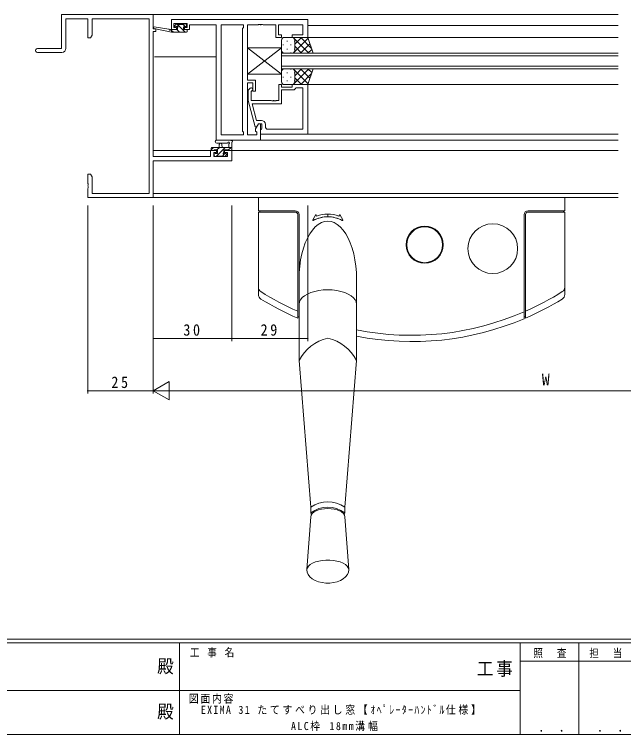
# Model space of a CAD drawing. Units: millimetres on the paper. Extents: x -397 to 397, y -282 to 282.
# Drawn here: x -71.9 to 160.7, y -282.1 to -7 of the extents above; entities that cross this region are included whole.
import ezdxf
from ezdxf.enums import TextEntityAlignment as Align

# ---------------------------------------------------------------- set-up
doc = ezdxf.new("R2010")
doc.units = ezdxf.units.MM
for name, color, linetype, lineweight in [('0-1_YKK_ZWAK', 7, 'Continuous', 18), ('0-3_YKK_11', 7, 'Continuous', 18), ('0-4_YKK_12', 2, 'Continuous', 18), ('0-5_YKK_13', 4, 'Continuous', 18), ('0-6_YKK_D', 6, 'Continuous', 18)]:
    doc.layers.add(name, color=color, linetype=linetype, lineweight=lineweight)
doc.layers.add('0-2_USER1', color=7, linetype='Continuous')
doc.styles.add('ＭＳ ゴシック', font='')
doc.styles.get('ＭＳ ゴシック').set_extended_font_data('MS Gothic')

msp = doc.modelspace()

# ---------------------------------------------------------------- linework, layer by layer
at = {"layer": '0-1_YKK_ZWAK'}
for p, q in [((376.092, -245.7), (-393.908, -245.7)), ((338.292, -247.1), (-393.908, -247.1)), ((-8.908, -247.1), (-8.908, -282.1)), ((121.292, -247.1), (121.292, -282.1)), ((143.692, -247.1), (143.692, -282.1)), ((189.476, -254.099), (121.292, -254.099)), ((-136.308, -265.299), (-7.508, -265.299)), ((-7.508, -265.299), (121.292, -265.299)), ((-393.908, -282.1), (338.292, -282.1))]:
    msp.add_line(p, q, dxfattribs=at)
at = {"layer": '0-3_YKK_11'}
for p, q in [((-53.88, -6.96), (-18.88, -6.96)), ((-53.88, -19.96), (-53.88, -6.96)), ((-18.88, -6.96), (-18.88, -12.46)), ((-52.25, -8.59), (-52.25, -19.96)), ((-43.88, -8.59), (-52.25, -8.59)), ((-43.88, -15.96), (-43.88, -8.59)), ((-42.25, -8.59), (-42.25, -14.868)), ((-20.51, -8.59), (-42.25, -8.59)), ((-20.51, -75.33), (-20.51, -8.59)), ((-11.88, -12.76), (-11.88, -8.96)), ((-11.88, -8.96), (40.12, -8.96)), ((-11.08, -10.46), (-11.08, -11.96)), ((-5.88, -10.46), (-11.08, -10.46)), ((-5.88, -11.96), (-5.88, -10.46)), ((-5.08, -10.89), (-5.08, -11.69)), ((5.12, -10.89), (-5.08, -10.89)), ((5.12, -54.96), (5.12, -10.89)), ((7.05, -53.03), (7.05, -10.89)), ((7.05, -10.89), (15.62, -10.89)), ((7.05, -53.03), (7.05, -10.89)), ((15.62, -10.89), (15.62, -11.96)), ((17.12, -10.89), (17.12, -32.06)), ((21.162, -10.89), (17.12, -10.89)), ((21.345, -10.77), (21.162, -10.89)), ((21.895, -10.77), (21.345, -10.77)), ((22.078, -10.89), (21.895, -10.77)), ((22.162, -10.89), (22.078, -10.89)), ((22.345, -10.77), (22.162, -10.89)), ((22.895, -10.77), (22.345, -10.77)), ((23.078, -10.89), (22.895, -10.77)), ((27.92, -10.89), (23.078, -10.89)), ((27.92, -15.76), (27.92, -10.89)), ((28.92, -10.89), (28.92, -14.76)), ((38.19, -10.89), (28.92, -10.89)), ((38.19, -14.76), (38.19, -10.89)), ((40.12, -8.96), (40.12, -15.76)), ((-18.88, -12.46), (-17.88, -12.46)), ((-18.88, -13.46), (-18.88, -61.23)), ((-17.88, -13.46), (-18.88, -13.46)), ((-17.88, -12.46), (-17.88, -13.46)), ((-9.98, -12.76), (-11.88, -12.76)), ((-11.08, -11.96), (-9.98, -11.96)), ((-9.98, -11.96), (-9.98, -12.76)), ((-6.98, -11.96), (-5.88, -11.96)), ((-6.98, -12.76), (-6.98, -11.96)), ((-5.08, -12.76), (-6.98, -12.76)), ((-5.08, -11.69), (-5.08, -12.76)), ((15.62, -11.96), (15.19, -12.39)), ((15.19, -12.39), (15.19, -51.53)), ((-42.88, -15.96), (-43.88, -15.96)), ((-42.25, -14.868), (-42.88, -15.96)), ((30.12, -15.76), (27.92, -15.76)), ((28.92, -14.76), (30.12, -14.76)), ((30.12, -14.76), (30.12, -15.76)), ((34.12, -14.76), (38.19, -14.76)), ((34.12, -15.76), (34.12, -14.76)), ((40.12, -15.76), (34.12, -15.76)), ((-63.13, -19.96), (-53.88, -19.96)), ((-53.75, -21.46), (-63.13, -21.46)), ((17.12, -32.06), (20.12, -32.06)), ((20.12, -32.06), (20.12, -36.26)), ((17.12, -33.06), (17.12, -53.03)), ((19.12, -33.06), (17.12, -33.06)), ((18.096, -35.135), (17.32, -35.911)), ((19.12, -36.26), (19.12, -33.06)), ((29.12, -33.76), (29.12, -39.86)), ((30.12, -33.76), (29.12, -33.76)), ((30.12, -34.76), (30.12, -33.76)), ((34.12, -34.76), (30.12, -34.76)), ((30.12, -35.76), (34.92, -35.76)), ((30.12, -41.16), (30.12, -35.76)), ((34.12, -33.76), (34.12, -34.76)), ((40.12, -33.76), (34.12, -33.76)), ((34.92, -35.76), (35.42, -35.26)), ((35.42, -35.26), (35.62, -35.06)), ((35.62, -35.06), (38.19, -35.06)), ((38.19, -35.06), (38.19, -50.83)), ((38.19, -35.06), (38.19, -50.83)), ((40.12, -52.76), (40.12, -33.76)), ((17.32, -35.911), (17.32, -39.856)), ((18.52, -36.408), (18.944, -35.984)), ((18.52, -39.86), (18.52, -36.408)), ((20.12, -36.26), (19.12, -36.26)), ((17.32, -39.856), (20.027, -49.96)), ((26.162, -39.86), (18.52, -39.86)), ((18.911, -41.16), (30.12, -41.16)), ((20.599, -47.46), (18.911, -41.16)), ((26.345, -39.98), (26.162, -39.86)), ((26.895, -39.98), (26.345, -39.98)), ((27.078, -39.86), (26.895, -39.98)), ((27.162, -39.86), (27.078, -39.86)), ((27.345, -39.98), (27.162, -39.86)), ((27.895, -39.98), (27.345, -39.98)), ((28.078, -39.86), (27.895, -39.98)), ((29.12, -39.86), (28.078, -39.86)), ((20.19, -50.717), (21.32, -48.76)), ((22.42, -47.46), (20.599, -47.46)), ((20.627, -49.96), (21.32, -48.76)), ((21.32, -48.76), (22.12, -48.76)), ((21.32, -48.76), (22.62, -48.76)), ((22.12, -48.76), (22.12, -54.96)), ((22.62, -48.76), (22.62, -50.56)), ((23.92, -49.83), (23.92, -48.96)), ((15.19, -51.53), (15.62, -51.96)), ((15.62, -51.96), (15.62, -53.03)), ((20.027, -49.96), (20.627, -49.96)), ((20.19, -51.53), (20.19, -50.717)), ((20.62, -51.96), (20.19, -51.53)), ((20.62, -53.03), (20.62, -51.96)), ((22.42, -50.76), (22.12, -51.06)), ((22.12, -51.06), (22.12, -52.76)), ((22.62, -50.56), (22.42, -50.76)), ((38.19, -50.83), (24.92, -50.83)), ((22.12, -54.96), (5.12, -54.96)), ((15.62, -53.03), (7.05, -53.03)), ((17.12, -53.03), (20.62, -53.03)), ((22.12, -52.76), (40.12, -52.76)), ((3.02, -58.96), (5.32, -58.96)), ((3.02, -61.23), (3.02, -58.96)), ((4.22, -59.76), (4.22, -61.23)), ((5.32, -59.76), (4.22, -59.76)), ((5.32, -58.96), (5.32, -59.76)), ((8.32, -58.96), (11.12, -58.96)), ((8.32, -59.76), (8.32, -58.96)), ((9.49, -59.76), (8.32, -59.76)), ((9.49, -61.23), (9.49, -59.76)), ((11.12, -58.96), (11.12, -62.86)), ((-18.88, -61.23), (3.02, -61.23)), ((-18.88, -62.86), (-18.88, -76.96)), ((11.12, -62.86), (-18.88, -62.86)), ((4.22, -61.23), (9.49, -61.23)), ((-43.88, -67.96), (-42.88, -67.96)), ((-43.88, -71.501), (-43.88, -67.96)), ((-42.88, -67.96), (-42.25, -69.051)), ((-43.76, -71.685), (-43.88, -71.501)), ((-42.25, -69.051), (-42.25, -75.33)), ((-43.88, -72.418), (-43.76, -72.235)), ((-43.88, -72.501), (-43.88, -72.418)), ((-43.76, -72.685), (-43.88, -72.501)), ((-43.88, -73.418), (-43.76, -73.235)), ((-43.88, -76.96), (-43.88, -73.418)), ((-43.76, -72.235), (-43.76, -71.685)), ((-43.76, -73.235), (-43.76, -72.685)), ((-18.88, -76.96), (-43.88, -76.96)), ((-42.25, -75.33), (-20.51, -75.33))]:
    msp.add_line(p, q, dxfattribs=at)
for centre, radius, start, end in [((-63.13, -20.71), 0.75, 89.99999, 270.00001), ((-53.75, -19.96), 1.5, 270.00001, 359.99999), ((18.52, -35.56), 0.6, 314.99999, 135.00001), ((22.42, -48.96), 1.5, 0.00001, 89.99999), ((24.92, -49.83), 1, 180.00001, 269.99999)]:
    msp.add_arc(centre, radius, start, end, dxfattribs=at)
at = {"layer": '0-4_YKK_12'}
for p, q in [((-19.18, -6.96), (158.697, -6.96)), ((40.12, -11.16), (158.697, -11.16)), ((39.62, -15.76), (158.697, -15.76)), ((30.12, -27.76), (30.12, -21.76)), ((30.12, -21.76), (158.697, -21.76)), ((-18.38, -23.16), (5.12, -23.16)), ((158.697, -22.76), (30.12, -22.76)), ((30.12, -26.76), (158.697, -26.76)), ((158.697, -27.76), (30.12, -27.76)), ((40.12, -33.76), (158.697, -33.76)), ((21.82, -54.96), (158.697, -54.96)), ((40.12, -52.76), (158.697, -52.76)), ((-18.88, -58.96), (3.52, -58.96)), ((10.82, -58.96), (158.697, -58.96)), ((-19.18, -76.96), (158.697, -76.96)), ((-18.88, -75.33), (158.697, -75.33))]:
    msp.add_line(p, q, dxfattribs=at)
at = {"layer": '0-5_YKK_13'}
for p, q in [((-10.192, -10.647), (-10.692, -11.147)), ((-9.38, -10.56), (-9.98, -10.56)), ((-6.68, -13.76), (-9.88, -10.56)), ((-7.18, -10.76), (-9.18, -10.76)), ((-6.535, -11.66), (-7.435, -10.76)), ((-6.48, -10.56), (-6.98, -10.56)), ((-6.18, -11.36), (-6.18, -10.86)), ((-11.878, -13.76), (-18.639, -12.353)), ((-12.992, -12.586), (-18.534, -11.763)), ((-11.878, -12.76), (-11.965, -12.745)), ((-11.878, -13.76), (-11.878, -12.76)), ((-9.68, -12.76), (-11.878, -12.76)), ((-11.17, -13.76), (-11.878, -13.052)), ((-10.48, -11.66), (-10.141, -11.66)), ((-8.925, -13.76), (-9.925, -12.76)), ((-9.68, -12.121), (-9.68, -12.76)), ((-7.28, -11.66), (-6.48, -11.66)), ((-7.28, -12.76), (-7.28, -11.66)), ((-6.18, -12.76), (-7.28, -12.76)), ((-5.88, -13.46), (-5.88, -13.06)), ((-6.18, -13.76), (-11.878, -13.76)), ((31.12, -15.76), (34.12, -15.76)), ((40.12, -15.76), (34.12, -15.76)), ((34.54, -21.76), (40.225, -16.075)), ((34.588, -15.76), (40.588, -21.76)), ((34.699, -15.944), (34.883, -15.76)), ((35.12, -18.351), (37.712, -15.76)), ((37.416, -15.76), (41.471, -19.815)), ((42.12, -21.76), (40.12, -15.76)), ((30.12, -20.76), (30.12, -16.76)), ((30.785, -18.495), (30.785, -18.695)), ((32.2, -17.08), (32.2, -17.28)), ((33.615, -18.495), (33.615, -18.695)), ((35.03, -17.08), (35.03, -17.28)), ((35.12, -16.76), (35.12, -20.76)), ((35.12, -16.76), (35.12, -20.76)), ((35.12, -19.12), (37.76, -21.76)), ((37.368, -21.76), (40.932, -18.196)), ((30.12, -19.76), (17.12, -19.76)), ((17.12, -19.76), (17.12, -29.76)), ((30.12, -19.76), (17.12, -29.76)), ((30.12, -29.76), (17.12, -19.76)), ((30.12, -19.76), (30.12, -29.76)), ((30.785, -21.525), (30.785, -21.702)), ((34.12, -21.76), (31.12, -21.76)), ((32.2, -20.11), (32.2, -20.31)), ((33.615, -21.525), (33.615, -21.725)), ((34.12, -21.76), (42.12, -21.76)), ((34.726, -21.555), (34.931, -21.76)), ((35.03, -20.11), (35.03, -20.31)), ((40.197, -21.76), (41.639, -20.317)), ((17.12, -29.76), (30.12, -29.76)), ((30.12, -28.76), (30.12, -32.76)), ((30.785, -27.995), (30.785, -27.817)), ((34.12, -27.76), (31.12, -27.76)), ((32.2, -29.41), (32.2, -29.21)), ((33.615, -27.995), (33.615, -27.795)), ((34.12, -27.76), (42.12, -27.76)), ((34.54, -27.76), (40.225, -33.444)), ((34.588, -33.76), (40.588, -27.76)), ((34.726, -27.964), (34.931, -27.76)), ((35.03, -29.41), (35.03, -29.21)), ((35.12, -30.399), (37.76, -27.76)), ((35.12, -32.76), (35.12, -28.76)), ((35.12, -32.76), (35.12, -28.76)), ((37.368, -27.76), (40.932, -31.323)), ((37.416, -33.76), (41.471, -29.705)), ((42.12, -27.76), (40.12, -33.76)), ((40.197, -27.76), (41.639, -29.202)), ((30.785, -31.025), (30.785, -30.825)), ((32.2, -32.44), (32.2, -32.24)), ((33.615, -31.025), (33.615, -30.825)), ((35.03, -32.44), (35.03, -32.24)), ((35.12, -31.168), (37.712, -33.76)), ((31.12, -33.76), (34.12, -33.76)), ((40.12, -33.76), (34.12, -33.76)), ((34.699, -33.575), (34.883, -33.76)), ((5.392, -54.96), (10.554, -54.96)), ((3.221, -58.681), (4.142, -57.76)), ((11.12, -57.76), (3.52, -57.76)), ((5.132, -61.26), (8.632, -57.76)), ((5.387, -58.76), (6.387, -57.76)), ((5.392, -56.16), (9.353, -56.162)), ((6.22, -57.76), (6.322, -56.615)), ((7.42, -57.76), (7.318, -56.615)), ((9.877, -58.76), (10.877, -57.76)), ((9.92, -56.579), (9.92, -57.76)), ((11.12, -58.66), (11.12, -55.979)), ((3.22, -58.06), (3.22, -58.66)), ((3.52, -58.96), (4.12, -58.96)), ((4.32, -58.76), (5.62, -58.76)), ((4.42, -60.46), (4.42, -60.96)), ((5.62, -60.16), (4.72, -60.16)), ((5.62, -58.76), (5.62, -60.16)), ((7.526, -61.11), (8.477, -60.16)), ((8.02, -58.76), (10.02, -58.76)), ((8.02, -59.699), (8.02, -58.76)), ((8.82, -60.16), (8.481, -60.16)), ((10.22, -58.96), (10.82, -58.96)), ((4.72, -61.26), (5.22, -61.26)), ((5.42, -61.06), (7.52, -61.06)), ((7.72, -61.26), (8.32, -61.26)), ((8.532, -61.172), (9.032, -60.672)), ((21.274, -76.96), (21.274, -81.957)), ((138.275, -76.96), (138.275, -81.957)), ((35.274, -81.957), (21.274, -81.957)), ((21.274, -82.457), (21.274, -113.999)), ((35.274, -82.457), (21.274, -82.457)), ((21.774, -81.957), (21.774, -82.457)), ((124.274, -81.957), (138.275, -81.957)), ((124.274, -82.457), (138.275, -82.457)), ((137.775, -81.957), (137.775, -82.457)), ((138.275, -82.457), (138.275, -113.999)), ((36.274, -83.457), (36.274, -122.99)), ((36.774, -83.457), (36.774, -123.204)), ((43.03, -83.649), (42.03, -85.487)), ((43.03, -83.649), (42.03, -85.487)), ((43.517, -84.015), (43.29, -83.643)), ((43.517, -84.015), (43.29, -83.643)), ((47.774, -84.267), (47.774, -83.267)), ((47.774, -83.267), (47.774, -84.267)), ((52.259, -83.643), (52.032, -84.015)), ((52.032, -84.015), (52.259, -83.643)), ((53.519, -85.487), (52.519, -83.649)), ((52.519, -83.649), (53.519, -85.487)), ((122.774, -123.204), (122.774, -83.457)), ((123.274, -83.457), (123.274, -122.99)), ((44.14, -87.184), (43, -88.131)), ((45.326, -86.5), (44.14, -87.184)), ((46.542, -86.086), (45.326, -86.5)), ((47.774, -85.947), (46.542, -86.086)), ((49.007, -86.086), (47.774, -85.947)), ((50.223, -86.5), (49.007, -86.086)), ((51.409, -87.184), (50.223, -86.5)), ((52.549, -88.131), (51.409, -87.184)), ((40.914, -90.758), (39.994, -92.405)), ((41.92, -89.327), (40.914, -90.758)), ((43, -88.131), (41.92, -89.327)), ((53.629, -89.327), (52.549, -88.131)), ((54.635, -90.758), (53.629, -89.327)), ((55.555, -92.405), (54.635, -90.758)), ((39.994, -92.405), (39.172, -94.249)), ((56.377, -94.249), (55.555, -92.405)), ((38.458, -96.265), (37.862, -98.429)), ((39.172, -94.249), (38.458, -96.265)), ((57.091, -96.265), (56.377, -94.249)), ((57.687, -98.429), (57.091, -96.265)), ((37.862, -98.429), (37.39, -100.713)), ((58.159, -100.713), (57.687, -98.429)), ((37.39, -100.713), (37.049, -103.089)), ((58.5, -103.089), (58.159, -100.713)), ((37.049, -103.089), (36.843, -105.526)), ((58.706, -105.526), (58.5, -103.089)), ((36.843, -105.526), (36.774, -107.994)), ((58.774, -107.994), (58.706, -105.526)), ((36.774, -108.834), (36.774, -121.221)), ((58.774, -107.994), (58.774, -121.221)), ((58.774, -107.994), (58.774, -121.221)), ((58.774, -107.994), (58.774, -121.221)), ((42.786, -112.77), (41.314, -113.221)), ((44.381, -112.441), (42.786, -112.77)), ((46.06, -112.24), (44.381, -112.441)), ((47.781, -112.172), (46.06, -112.24)), ((49.502, -112.241), (47.781, -112.172)), ((51.18, -112.443), (49.502, -112.241)), ((52.774, -112.773), (51.18, -112.443)), ((54.245, -113.225), (52.774, -112.773)), ((37.976, -115.173), (37.315, -115.97)), ((38.879, -114.437), (37.976, -115.173)), ((40.001, -113.781), (38.879, -114.437)), ((41.314, -113.221), (40.001, -113.781)), ((55.557, -113.786), (54.245, -113.225)), ((56.677, -114.442), (55.557, -113.786)), ((57.578, -115.178), (56.677, -114.442)), ((58.238, -115.976), (57.578, -115.178)), ((36.911, -116.809), (36.774, -117.669)), ((37.315, -115.97), (36.911, -116.809)), ((58.64, -116.815), (58.238, -115.976)), ((58.774, -117.676), (58.64, -116.815)), ((36.774, -139.201), (36.774, -118.772)), ((58.775, -139.201), (58.775, -118.772)), ((36.274, -122.49), (36.774, -122.49)), ((123.274, -122.49), (122.774, -122.49)), ((41.275, -195.246), (36.774, -139.201)), ((54.275, -195.246), (58.775, -139.201)), ((41.275, -195.246), (41.275, -197.372)), ((54.275, -195.246), (54.275, -197.372)), ((41.488, -198.17), (41.275, -197.372)), ((41.844, -197.666), (41.446, -198.254)), ((42.459, -197.126), (41.844, -197.666)), ((43.269, -196.654), (42.459, -197.126)), ((44.242, -196.268), (43.269, -196.654)), ((45.346, -195.982), (44.242, -196.268)), ((46.537, -195.806), (45.346, -195.982)), ((47.775, -195.746), (46.537, -195.806)), ((49.012, -195.806), (47.775, -195.746)), ((50.203, -195.982), (49.012, -195.806)), ((51.307, -196.268), (50.203, -195.982)), ((52.281, -196.654), (51.307, -196.268)), ((53.09, -197.126), (52.281, -196.654)), ((53.705, -197.666), (53.09, -197.126)), ((54.103, -198.254), (53.705, -197.666)), ((54.061, -198.17), (54.275, -197.372)), ((41.279, -198.87), (39.78, -219.017)), ((41.446, -198.254), (41.279, -198.87)), ((54.27, -198.87), (54.103, -198.254)), ((55.769, -219.017), (54.27, -198.87)), ((41.074, -217.105), (40.398, -217.702)), ((41.967, -216.575), (41.074, -217.105)), ((43.05, -216.128), (41.967, -216.575)), ((44.286, -215.78), (43.05, -216.128)), ((45.635, -215.541), (44.286, -215.78)), ((47.053, -215.42), (45.635, -215.541)), ((48.496, -215.42), (47.053, -215.42)), ((49.914, -215.541), (48.496, -215.42)), ((51.263, -215.78), (49.914, -215.541)), ((52.499, -216.128), (51.263, -215.78)), ((53.582, -216.575), (52.499, -216.128)), ((54.475, -217.105), (53.582, -216.575)), ((55.151, -217.702), (54.475, -217.105)), ((39.78, -219.017), (39.775, -219.153)), ((39.775, -219.153), (39.911, -220.09)), ((39.962, -218.346), (39.78, -219.017)), ((39.911, -220.09), (40.315, -220.994)), ((40.398, -217.702), (39.962, -218.346)), ((55.587, -218.346), (55.151, -217.702)), ((55.234, -220.994), (55.638, -220.09)), ((55.769, -219.017), (55.587, -218.346)), ((55.638, -220.09), (55.775, -219.153)), ((55.775, -219.153), (55.769, -219.017)), ((40.315, -220.994), (40.973, -221.836)), ((40.973, -221.836), (41.862, -222.587)), ((41.862, -222.587), (42.953, -223.221)), ((52.596, -223.221), (53.687, -222.587)), ((53.687, -222.587), (54.576, -221.836)), ((54.576, -221.836), (55.234, -220.994)), ((42.953, -223.221), (44.209, -223.716)), ((44.209, -223.716), (45.585, -224.056)), ((45.585, -224.056), (47.036, -224.228)), ((47.036, -224.228), (48.513, -224.228)), ((48.513, -224.228), (49.964, -224.056)), ((49.964, -224.056), (51.34, -223.716)), ((51.34, -223.716), (52.596, -223.221))]:
    msp.add_line(p, q, dxfattribs=at)
for centre, radius in [((84.774, -94.957), 7.1), ((110.774, -96.457), 9.5), ((84.774, -94.957), 6.85)]:
    msp.add_circle(centre, radius, dxfattribs=at)
for centre, radius, start, end in [((-9.98, -10.86), 0.3, 90, 135), ((-9.38, -10.76), 0.2, 0, 90), ((-6.98, -10.76), 0.2, 90, 180), ((-6.48, -10.86), 0.3, 0, 90), ((-18.578, -12.06), 0.3, 81.55064, 258.25019), ((-13.036, -12.883), 0.3, 21.55064, 81.55064), ((-12.478, -12.662), 0.3, 201.55064, 320.80246), ((-12.013, -13.042), 0.3, 80.80246, 140.80246), ((-10.48, -11.36), 0.3, 135, 270), ((-10.141, -11.36), 0.3, 270, 326.94427), ((-9.68, -11.66), 0.25, 303.05573, 146.94427), ((-9.38, -12.121), 0.3, 123.05573, 180), ((-6.48, -11.36), 0.3, 270, 0), ((-6.18, -13.06), 0.3, 0, 90), ((-6.18, -13.46), 0.3, 270, 0), ((31.12, -16.76), 1, 89.9999, 179.9999), ((34.12, -16.76), 1, 359.9999, 89.9999), ((34.12, -16.76), 1, 359.9999, 89.9999), ((31.12, -20.76), 1, 179.9999, 269.9999), ((34.12, -20.76), 1, 269.9999, 359.9999), ((34.12, -20.76), 1, 269.9999, 359.9999), ((31.12, -28.76), 1, 90.0001, 180.0001), ((34.12, -28.76), 1, 0.0001, 90.0001), ((34.12, -28.76), 1, 0.0001, 90.0001), ((31.12, -32.76), 1, 180.0001, 270.0001), ((34.12, -32.76), 1, 270.0001, 0.0001), ((34.12, -32.76), 1, 270.0001, 0.0001), ((5.392, -55.56), 0.6, 89.95977, 269.95977), ((10.554, -55.26), 0.3, 40.52878, 90), ((3.52, -58.06), 0.3, 90, 180), ((6.82, -56.66), 0.5, 5.09207, 174.90793), ((9.353, -55.862), 0.3, 269.95977, 340.81024), ((9.92, -56.06), 0.3, 300, 160.81024), ((10.22, -56.579), 0.3, 120, 180), ((11.01, -54.87), 0.3, 220.52878, 280.52878), ((11.12, -55.46), 0.3, 300, 100.52878), ((11.42, -55.979), 0.3, 120, 180), ((3.52, -58.66), 0.3, 180, 270), ((4.12, -58.76), 0.2, 270, 0), ((4.72, -60.46), 0.3, 90, 180), ((8.02, -60.16), 0.25, 123.05573, 326.94427), ((7.72, -59.699), 0.3, 303.05573, 0), ((8.481, -60.46), 0.3, 90, 146.94427), ((8.82, -60.46), 0.3, 315, 90), ((10.22, -58.76), 0.2, 180, 270), ((10.82, -58.66), 0.3, 270, 0), ((4.72, -60.96), 0.3, 180, 270), ((5.22, -61.06), 0.2, 270, 0), ((7.72, -61.06), 0.2, 180, 270), ((8.32, -60.96), 0.3, 270, 315), ((35.274, -83.457), 1.5, 0, 90), ((35.274, -83.457), 1, 0, 90), ((124.274, -83.457), 1.5, 90, 180), ((124.274, -83.457), 1, 90, 180), ((47.774, -95.767), 11.5, 90, 118.80083), ((47.774, -95.767), 11.5, 61.19917, 118.80083), ((43.162, -83.721), 0.15, 31.44898, 151.44898), ((43.162, -83.721), 0.15, 31.44898, 151.44898), ((47.774, -95.767), 12.5, 90, 109.91202), ((47.774, -95.767), 12.5, 70.08798, 109.91202), ((47.774, -95.767), 12.5, 70.08798, 90), ((47.774, -95.767), 11.5, 61.19917, 90), ((52.387, -83.721), 0.15, 28.55102, 148.55102), ((52.387, -83.721), 0.15, 28.55102, 148.55102), ((42.162, -85.558), 0.15, 151.44898, 298.80083), ((42.162, -85.558), 0.15, 151.44898, 298.80083), ((53.387, -85.558), 0.15, 241.19917, 28.55102), ((53.387, -85.558), 0.15, 241.19917, 28.55102), ((23.274, -111.166), 2, 180, 237.65223), ((136.275, -111.166), 2, 302.34777, 0), ((23.274, -113.999), 2, 180, 238.45631), ((79.774, -21.957), 107.596, 237.65223, 246.15342), ((79.774, -21.957), 107.596, 293.84658, 302.34777), ((136.275, -113.999), 2, 301.54369, 0), ((79.774, -21.957), 110, 238.45631, 246.70567), ((79.774, -21.957), 110, 293.29433, 301.54369), ((79.774, -21.957), 107.596, 258.74513, 293.5558), ((79.774, -21.957), 110, 258.99418, 293.01108), ((51.809, -147.135), 17, 103.73003, 152.17938), ((43.74, -147.135), 17, 27.82062, 76.26997), ((47.775, -204.121), 11, 53.77849, 126.22158), ((47.775, -206.246), 11, 53.77849, 126.22158)]:
    msp.add_arc(centre, radius, start, end, dxfattribs=at)
at = {"layer": '0-6_YKK_D'}
for p, q in [((-43.88, -79.96), (-43.88, -151.757)), ((-18.88, -79.96), (-18.88, -131.757)), ((-18.88, -79.96), (-18.88, -151.757)), ((-18.88, -79.96), (-18.88, -151.757)), ((11.12, -79.96), (11.12, -131.757)), ((11.12, -79.96), (11.12, -131.757)), ((40.12, -79.96), (40.12, -131.757)), ((-18.88, -130.757), (11.12, -130.757)), ((11.12, -130.757), (40.12, -130.757)), ((-18.88, -150.757), (-12.818, -147.257)), ((-12.818, -154.257), (-12.818, -147.257)), ((-43.88, -150.757), (-18.88, -150.757)), ((-18.88, -150.757), (-6.756, -150.757)), ((-18.88, -150.757), (-12.818, -154.257)), ((274.12, -150.757), (-11.88, -150.757))]:
    msp.add_line(p, q, dxfattribs=at)
for centre, start, end in [((-18.88, -130.757), 0, 180), ((-18.88, -130.757), 180, 0), ((11.12, -130.757), 0, 180), ((11.12, -130.757), 0, 180), ((11.12, -130.757), 180, 0), ((11.12, -130.757), 180, 0), ((40.12, -130.757), 0, 180), ((40.12, -130.757), 180, 0), ((-43.88, -150.757), 0, 180), ((-43.88, -150.757), 180, 0)]:
    msp.add_arc(centre, 0.106, start, end, dxfattribs=at)

# ---------------------------------------------------------------- texts
at = {"layer": '0-1_YKK_ZWAK', "style": 'ＭＳ ゴシック', "width": 0.9}
for p in [(-17.39, -260.056), (-17.39, -277.378)]:
    msp.add_text('殿', height=5.132, dxfattribs=at).set_placement(p, align=Align.BOTTOM_LEFT)
at = {"layer": '0-1_YKK_ZWAK', "attachment_point": 7, "style": 'ＭＳ ゴシック'}
for s, insert, char_height in [('\\T1.22;\\W0.85;工\\~事\\~名', (-4.896, -252.633), 3.079), ('\\T1.24;\\W0.85;照\\~\\~査', (126.281, -252.88), 3.079), ('\\T1.24;\\W0.85;担\\~\\~当', (147.646, -252.88), 3.079), ('\\T1.17;\\W0.9;工事', (104.723, -260.056), 5.132), ('\\T1.17;\\W0.9;図面内容', (-5.291, -270.248), 3.079), ('\\T1.24;\\W0.85;\\~．\\~．', (125.747, -281.046), 3.592), ('\\T1.24;\\W0.85;\\~．\\~．', (148.147, -281.046), 3.592)]:
    msp.add_mtext(s, dxfattribs=dict(at, insert=insert, char_height=char_height))
at = {"layer": '0-2_USER1', "char_height": 3.079, "attachment_point": 7, "style": 'ＭＳ ゴシック'}
for s, insert in [('\\T1.27;\\W0.9;EXIMA\\~31\\~たてすべり出し窓【ｵﾍﾟﾚｰﾀｰﾊﾝﾄﾞﾙ仕様】', (-0.711, -274.549)), ('\\T1.3;\\W0.9;ALC枠\\~18mm溝幅', (33.709, -280.725))]:
    msp.add_mtext(s, dxfattribs=dict(at, insert=insert))
at = {"layer": '0-6_YKK_D', "color": 7, "style": 'ＭＳ ゴシック'}
msp.add_text('W', height=4.399, dxfattribs=at).set_placement((129.52, -149.957), align=Align.BOTTOM_LEFT)
at = {"layer": '0-6_YKK_D', "color": 7, "char_height": 4.399, "attachment_point": 7, "style": 'ＭＳ ゴシック'}
for s, insert in [('\\T1.37;\\W0.9;30', (-7.4, -129.757)), ('\\T1.37;\\W0.9;29', (22.1, -129.757)), ('\\T1.37;\\W0.9;25', (-34.9, -149.757))]:
    msp.add_mtext(s, dxfattribs=dict(at, insert=insert))

doc.saveas('drawing.dxf')
